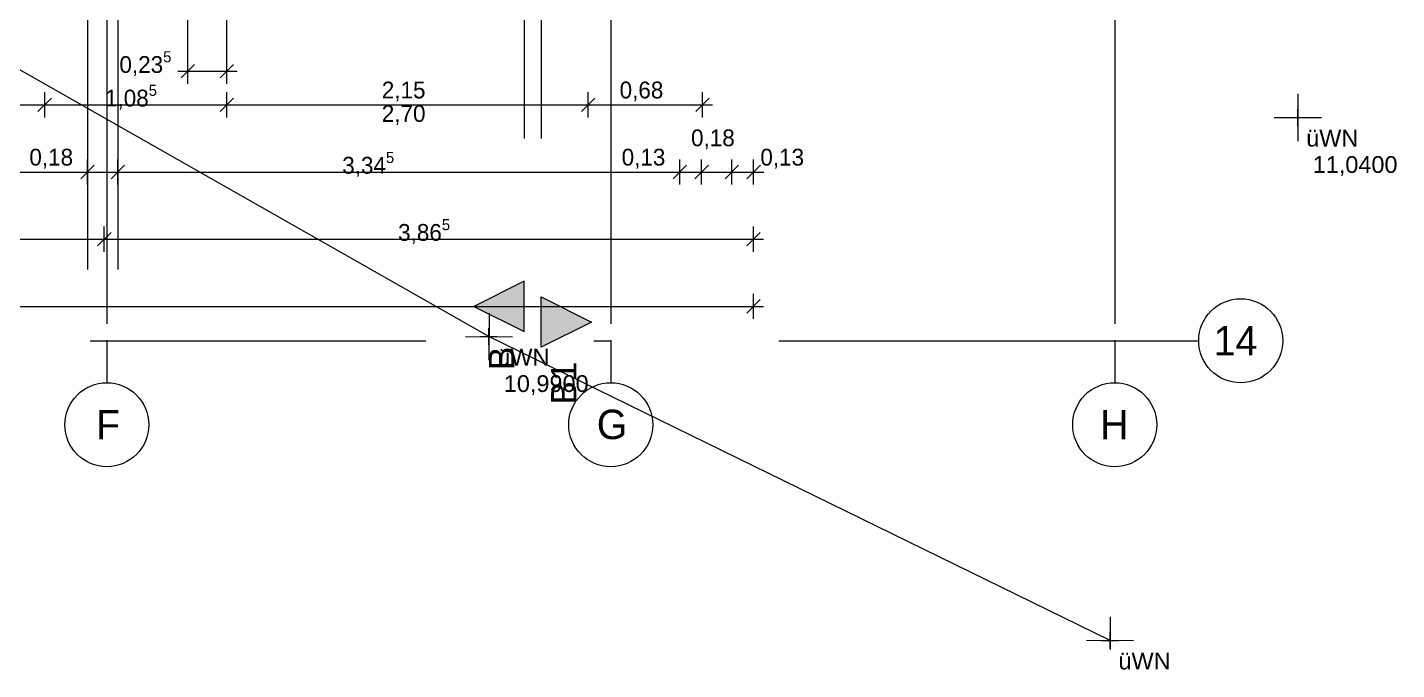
# Model space of a CAD drawing. Header units: metres. Extents: x -3.9 to 83, y -38 to 6.2.
# Drawn here: x 14.53 to 22.68, y -37.96 to -34.13 of the extents above; entities that cross this region are included whole.
import ezdxf

# ---------------------------------------------------------------- set-up
doc = ezdxf.new("R2010")
doc.units = ezdxf.units.M
doc.header["$MEASUREMENT"] = 0
for name, pattern in [('Achse', [0.004, 0.002, -0.001, 0, -0.001]), ('Punkt 1_1', [0.075, 0.025, -0.05]), ('Schnittlinie', [0.006, 0.003, -0.0015, 0, -0.0015])]:
    doc.linetypes.add(name, pattern=pattern)
for name, color, linetype in [('0._EG PP_2_000 Achsraster', 7, 'Continuous'), ('0._EG PP_2_851 Marker Schnitt', 7, 'Continuous'), ('0._EG PP_2_910 Allgemein Lageplan Höhen', 7, 'Continuous'), ('0._EG PP_2_950 Polierplan Bemaßung', 7, 'Continuous'), ('0._EG PP_2_Gelände_Geländepunkt.verm', 7, 'Continuous'), ('0._EG PP_2_Straßenverkehr_Situationslinie.verm', 7, 'Continuous')]:
    doc.layers.add(name, color=color, linetype=linetype)
doc.styles.add('ERSTELLTER_STIL_1', font='arial.ttf')
doc.styles.add('ERSTELLTER_STIL_2', font='')
doc.styles.get('ERSTELLTER_STIL_2').set_extended_font_data('Eurostile')

msp = doc.modelspace()

# ---------------------------------------------------------------- hatches: boundary and pattern name
at = {"layer": '0._EG PP_2_851 Marker Schnitt', "linetype": 'Continuous', "lineweight": 0, "true_color": 0x000000}
for points in [[(17.4851, -35.945), (17.4851, -35.645), (17.1851, -35.795)], [(17.5851, -36.0384), (17.8851, -35.8884), (17.5851, -35.7384)]]:
    msp.add_hatch(color=18, dxfattribs=at).paths.add_polyline_path(points)

# ---------------------------------------------------------------- linework, layer by layer
at = {"layer": '0._EG PP_2_000 Achsraster', "color": 5, "linetype": 'Achse', "lineweight": 0, "ltscale": 1000}
for p, q in [((15, 3), (15, -36)), ((18, 3), (18, -36)), ((21, 3), (21, -36)), ((-1.5, -36), (21, -36)), ((15, -36), (15, -36.25)), ((18, -36), (18, -36.25)), ((21, -36), (21, -36.25)), ((21, -36), (21.5, -36))]:
    msp.add_line(p, q, dxfattribs=at)
at = {"layer": '0._EG PP_2_000 Achsraster', "color": 5, "linetype": 'Continuous', "lineweight": 0, "ltscale": 1000}
for centre in [(21.75, -36), (15, -36.5), (18, -36.5), (21, -36.5)]:
    msp.add_circle(centre, 0.25, dxfattribs=at)
at = {"layer": '0._EG PP_2_000 Achsraster', "color": 5, "linetype": 'Achse', "lineweight": 0, "ltscale": 1000}
for p in [(15, -36), (15, -36), (18, -36), (18, -36), (21, -36), (21, -36), (21, -36), (21, -36)]:
    msp.add_point(p, dxfattribs=at)
at = {"layer": '0._EG PP_2_851 Marker Schnitt', "color": 7, "linetype": 'Schnittlinie', "lineweight": 13, "ltscale": 1000}
for p, q in [((17.4851, 4.805), (17.4851, -35.645)), ((17.5851, 4.8037), (17.5851, -35.7384))]:
    msp.add_line(p, q, dxfattribs=at)
at = {"layer": '0._EG PP_2_851 Marker Schnitt', "color": 7, "linetype": 'Continuous', "lineweight": 13, "ltscale": 1000, "flags": 128}
for points in [[(17.4851, -35.945), (17.4851, -35.645), (17.1851, -35.795)], [(17.5851, -36.0384), (17.5851, -35.7384), (17.8851, -35.8884)]]:
    msp.add_lwpolyline(points, close=True, dxfattribs=at)
at = {"layer": '0._EG PP_2_910 Allgemein Lageplan Höhen', "color": 7, "linetype": 'Continuous', "lineweight": 13, "ltscale": 1000}
for p, q in [((22.0901, -34.7204), (22.0901, -34.6204)), ((22.0401, -34.6704), (22.1401, -34.6704)), ((17.2744, -36.0251), (17.2744, -35.9251)), ((17.2244, -35.9751), (17.3244, -35.9751)), ((20.9724, -37.8344), (20.9724, -37.7344)), ((20.9224, -37.7844), (21.0224, -37.7844))]:
    msp.add_line(p, q, dxfattribs=at)
at = {"layer": '0._EG PP_2_950 Polierplan Bemaßung', "color": 7, "linetype": 'Punkt 1_1', "lineweight": 13, "ltscale": 1000}
for p, q in [((14.885, -29.8), (14.885, -35.576)), ((15.065, -29.8), (15.065, -35.576))]:
    msp.add_line(p, q, dxfattribs=at)
at = {"layer": '0._EG PP_2_950 Polierplan Bemaßung', "color": 76, "linetype": 'Continuous', "lineweight": 13, "ltscale": 1000, "true_color": 0x3f7f02}
for p, q in [((15.715, -34.47), (15.715, -30.1)), ((15.482, -34.47), (15.482, -30.48)), ((15.422, -34.395), (15.482, -34.395)), ((15.522, -34.355), (15.442, -34.435)), ((15.482, -34.395), (15.715, -34.395)), ((15.675, -34.435), (15.755, -34.355)), ((15.715, -34.395), (15.775, -34.395)), ((14.67, -34.555), (14.59, -34.635)), ((14.63, -34.67), (14.63, -34.52)), ((15.755, -34.555), (15.675, -34.635)), ((15.715, -34.67), (15.715, -34.52)), ((17.905, -34.555), (17.825, -34.635)), ((17.865, -34.67), (17.865, -34.52)), ((18.5066, -34.635), (18.5866, -34.555)), ((18.5466, -34.67), (18.5466, -34.52)), ((12.98, -34.595), (14.63, -34.595)), ((14.63, -34.595), (15.715, -34.595)), ((15.715, -34.595), (17.865, -34.595)), ((17.865, -34.595), (18.5466, -34.595)), ((18.5466, -34.595), (18.6066, -34.595))]:
    msp.add_line(p, q, dxfattribs=at)
at = {"layer": '0._EG PP_2_950 Polierplan Bemaßung', "color": 6, "linetype": 'Continuous', "lineweight": 13, "ltscale": 1000, "true_color": 0xfb02fe}
for p, q in [((14.925, -34.955), (14.845, -35.035)), ((14.885, -35.07), (14.885, -34.92)), ((15.105, -34.955), (15.025, -35.035)), ((15.065, -35.07), (15.065, -34.92)), ((18.4511, -34.955), (18.3711, -35.035)), ((18.4111, -35.07), (18.4111, -34.92)), ((18.5811, -34.955), (18.5011, -35.035)), ((18.5411, -35.07), (18.5411, -34.92)), ((18.7611, -34.955), (18.6811, -35.035)), ((18.7211, -35.07), (18.7211, -34.92)), ((18.8105, -35.035), (18.8905, -34.955)), ((18.8505, -35.07), (18.8505, -34.92)), ((12.515, -34.995), (14.885, -34.995)), ((14.885, -34.995), (15.065, -34.995)), ((15.065, -34.995), (18.4111, -34.995)), ((18.4111, -34.995), (18.5411, -34.995)), ((18.5411, -34.995), (18.7211, -34.995)), ((18.7211, -34.995), (18.8505, -34.995)), ((18.8505, -34.995), (18.9105, -34.995))]:
    msp.add_line(p, q, dxfattribs=at)
at = {"layer": '0._EG PP_2_950 Polierplan Bemaßung', "color": 1, "linetype": 'Continuous', "lineweight": 13, "ltscale": 1000, "true_color": 0xfb0106}
for p, q in [((15.025, -35.355), (14.945, -35.435)), ((14.985, -35.47), (14.985, -35.32)), ((18.81, -35.435), (18.89, -35.355)), ((18.85, -35.47), (18.85, -35.32)), ((12.515, -35.395), (14.985, -35.395)), ((14.985, -35.395), (18.85, -35.395)), ((18.85, -35.395), (18.91, -35.395)), ((18.81, -35.835), (18.89, -35.755)), ((18.85, -35.87), (18.85, -35.72)), ((0.0651, -35.795), (18.85, -35.795)), ((18.85, -35.795), (18.91, -35.795))]:
    msp.add_line(p, q, dxfattribs=at)
at = {"layer": '0._EG PP_2_Gelände_Geländepunkt.verm', "color": 8, "linetype": 'Continuous', "lineweight": 0, "ltscale": 1000}
for p, q in [((22.0908, -34.5303), (22.0896, -34.8103)), ((21.9502, -34.6697), (22.2302, -34.671)), ((17.2752, -35.8351), (17.2739, -36.1151)), ((17.1345, -35.9744), (17.4145, -35.9757)), ((20.9731, -37.6444), (20.9723, -37.8391)), ((20.8325, -37.7838), (21.1125, -37.785))]:
    msp.add_line(p, q, dxfattribs=at)
at = {"layer": '0._EG PP_2_Straßenverkehr_Situationslinie.verm', "color": 8, "linetype": 'Continuous', "lineweight": 0, "ltscale": 1000}
for p, q in [((17.2745, -35.9751), (12.6203, -33.3272)), ((20.9725, -37.7844), (17.2745, -35.9751))]:
    msp.add_line(p, q, dxfattribs=at)

# ---------------------------------------------------------------- texts
at = {"layer": '0._EG PP_2_000 Achsraster', "color": 5, "linetype": 'Continuous', "lineweight": 0, "char_height": 0.175, "attachment_point": 1, "style": 'ERSTELLTER_STIL_2'}
for s, insert in [('\\A1;{\\pql;\\pt0;\\fEurostile|b0|i0|c0|p0;\\W1.000000;14}', (21.589, -35.9125)), ('\\A1;{\\pql;\\pt0;\\fEurostile|b0|i0|c0|p0;\\W1.000000;F}', (14.9358, -36.4125)), ('\\A1;{\\pql;\\pt0;\\fEurostile|b0|i0|c0|p0;\\W1.000000;G}', (17.9168, -36.4107)), ('\\A1;{\\pql;\\pt0;\\fEurostile|b0|i0|c0|p0;\\W1.000000;H}', (20.9125, -36.4125))]:
    msp.add_mtext(s, dxfattribs=dict(at, insert=insert))
at = {"layer": '0._EG PP_2_851 Marker Schnitt', "color": 7, "linetype": 'Continuous', "lineweight": 13, "char_height": 0.15, "rotation": 90, "style": 'ERSTELLTER_STIL_1'}
for s, insert, attachment_point in [('\\A1;{\\pqr;\\pt0;\\fArial|b0|i0|c0|p0;\\W1.000000;B}', (17.4251, -36.035), 9), ('\\A1;{\\pql;\\pt0;\\fArial|b0|i0|c0|p0;\\W1.000000;B1}', (17.7951, -36.38), 7)]:
    msp.add_mtext(s, dxfattribs=dict(at, insert=insert, attachment_point=attachment_point))
at = {"layer": '0._EG PP_2_910 Allgemein Lageplan Höhen', "color": 7, "linetype": 'Continuous', "lineweight": 13, "char_height": 0.1, "attachment_point": 1, "style": 'ERSTELLTER_STIL_1'}
for s, insert in [('\\A1;{\\pql;\\fArial|b0|i0|c0|p0;\\W1.000000;üWN}', (22.1401, -34.7432)), ('\\A1;{\\pql;\\fArial|b0|i0|c0|p0;\\W1.000000; 11,0400}', (22.1401, -34.9004)), ('\\A1;{\\pql;\\fArial|b0|i0|c0|p0;\\W1.000000;üWN}', (17.3244, -36.0479)), ('\\A1;{\\pql;\\fArial|b0|i0|c0|p0;\\W1.000000; 10,9900}', (17.3244, -36.2051)), ('\\A1;{\\pql;\\fArial|b0|i0|c0|p0;\\W1.000000;üWN}', (21.0224, -37.8573))]:
    msp.add_mtext(s, dxfattribs=dict(at, insert=insert))
at = {"layer": '0._EG PP_2_950 Polierplan Bemaßung', "color": 76, "linetype": 'Continuous', "lineweight": 13, "true_color": 0x3f7f02, "char_height": 0.1, "attachment_point": 7, "style": 'ERSTELLTER_STIL_2'}
for s, insert in [('\\A1;{\\pql;\\fEurostile|b0|i0|c0|p0;\\W1.000000;0,23\\fEurostile|b0|i0|c0|p0;\\W1.000000;\\A1{\\H.66x;\\S5^  ;}}', (15.0749, -34.4339)), ('\\A1;{\\pql;\\fEurostile|b0|i0|c0|p0;\\W1.000000;1,08\\fEurostile|b0|i0|c0|p0;\\W1.000000;\\A1{\\H.66x;\\S5^  ;}}', (14.989, -34.6339))]:
    msp.add_mtext(s, dxfattribs=dict(at, insert=insert))
at = {"layer": '0._EG PP_2_950 Polierplan Bemaßung', "color": 76, "linetype": 'Continuous', "lineweight": 13, "true_color": 0x3f7f02, "char_height": 0.1, "width": 0.306373, "attachment_point": 7, "style": 'ERSTELLTER_STIL_2'}
for s, insert in [('\\A1;{\\pql;\\fEurostile|b0|i0|c0|p0;\\W1.000000;2,15}', (16.6368, -34.575)), ('\\A1;{\\pql;\\fEurostile|b0|i0|c0|p0;\\W1.000000;0,68}', (18.0526, -34.575)), ('\\A1;{\\pql;\\fEurostile|b0|i0|c0|p0;\\W1.000000;2,70}', (16.6368, -34.715))]:
    msp.add_mtext(s, dxfattribs=dict(at, insert=insert))
at = {"layer": '0._EG PP_2_950 Polierplan Bemaßung', "color": 6, "linetype": 'Continuous', "lineweight": 13, "true_color": 0xfb02fe, "char_height": 0.1, "width": 0.306373, "attachment_point": 7, "style": 'ERSTELLTER_STIL_2'}
for s, insert in [('\\A1;{\\pql;\\fEurostile|b0|i0|c0|p0;\\W1.000000;0,18}', (18.4779, -34.86)), ('\\A1;{\\pql;\\fEurostile|b0|i0|c0|p0;\\W1.000000;0,18}', (14.5387, -34.975)), ('\\A1;{\\pql;\\fEurostile|b0|i0|c0|p0;\\W1.000000;0,13}', (18.0647, -34.975)), ('\\A1;{\\pql;\\fEurostile|b0|i0|c0|p0;\\W1.000000;0,13}', (18.8905, -34.975))]:
    msp.add_mtext(s, dxfattribs=dict(at, insert=insert))
at = {"layer": '0._EG PP_2_950 Polierplan Bemaßung', "color": 6, "linetype": 'Continuous', "lineweight": 13, "true_color": 0xfb02fe, "insert": (16.4013, -35.0339), "char_height": 0.1, "attachment_point": 7, "style": 'ERSTELLTER_STIL_2'}
msp.add_mtext('\\A1;{\\pql;\\fEurostile|b0|i0|c0|p0;\\W1.000000;3,34\\fEurostile|b0|i0|c0|p0;\\W1.000000;\\A1{\\H.66x;\\S5^  ;}}', dxfattribs=at)
at = {"layer": '0._EG PP_2_950 Polierplan Bemaßung', "color": 1, "linetype": 'Continuous', "lineweight": 13, "true_color": 0xfb0106, "insert": (16.734, -35.434), "char_height": 0.1, "attachment_point": 7, "style": 'ERSTELLTER_STIL_2'}
msp.add_mtext('\\A1;{\\pql;\\fEurostile|b0|i0|c0|p0;\\W1.000000;3,86\\fEurostile|b0|i0|c0|p0;\\W1.000000;\\A1{\\H.66x;\\S5^  ;}}', dxfattribs=at)

doc.saveas('drawing.dxf')
